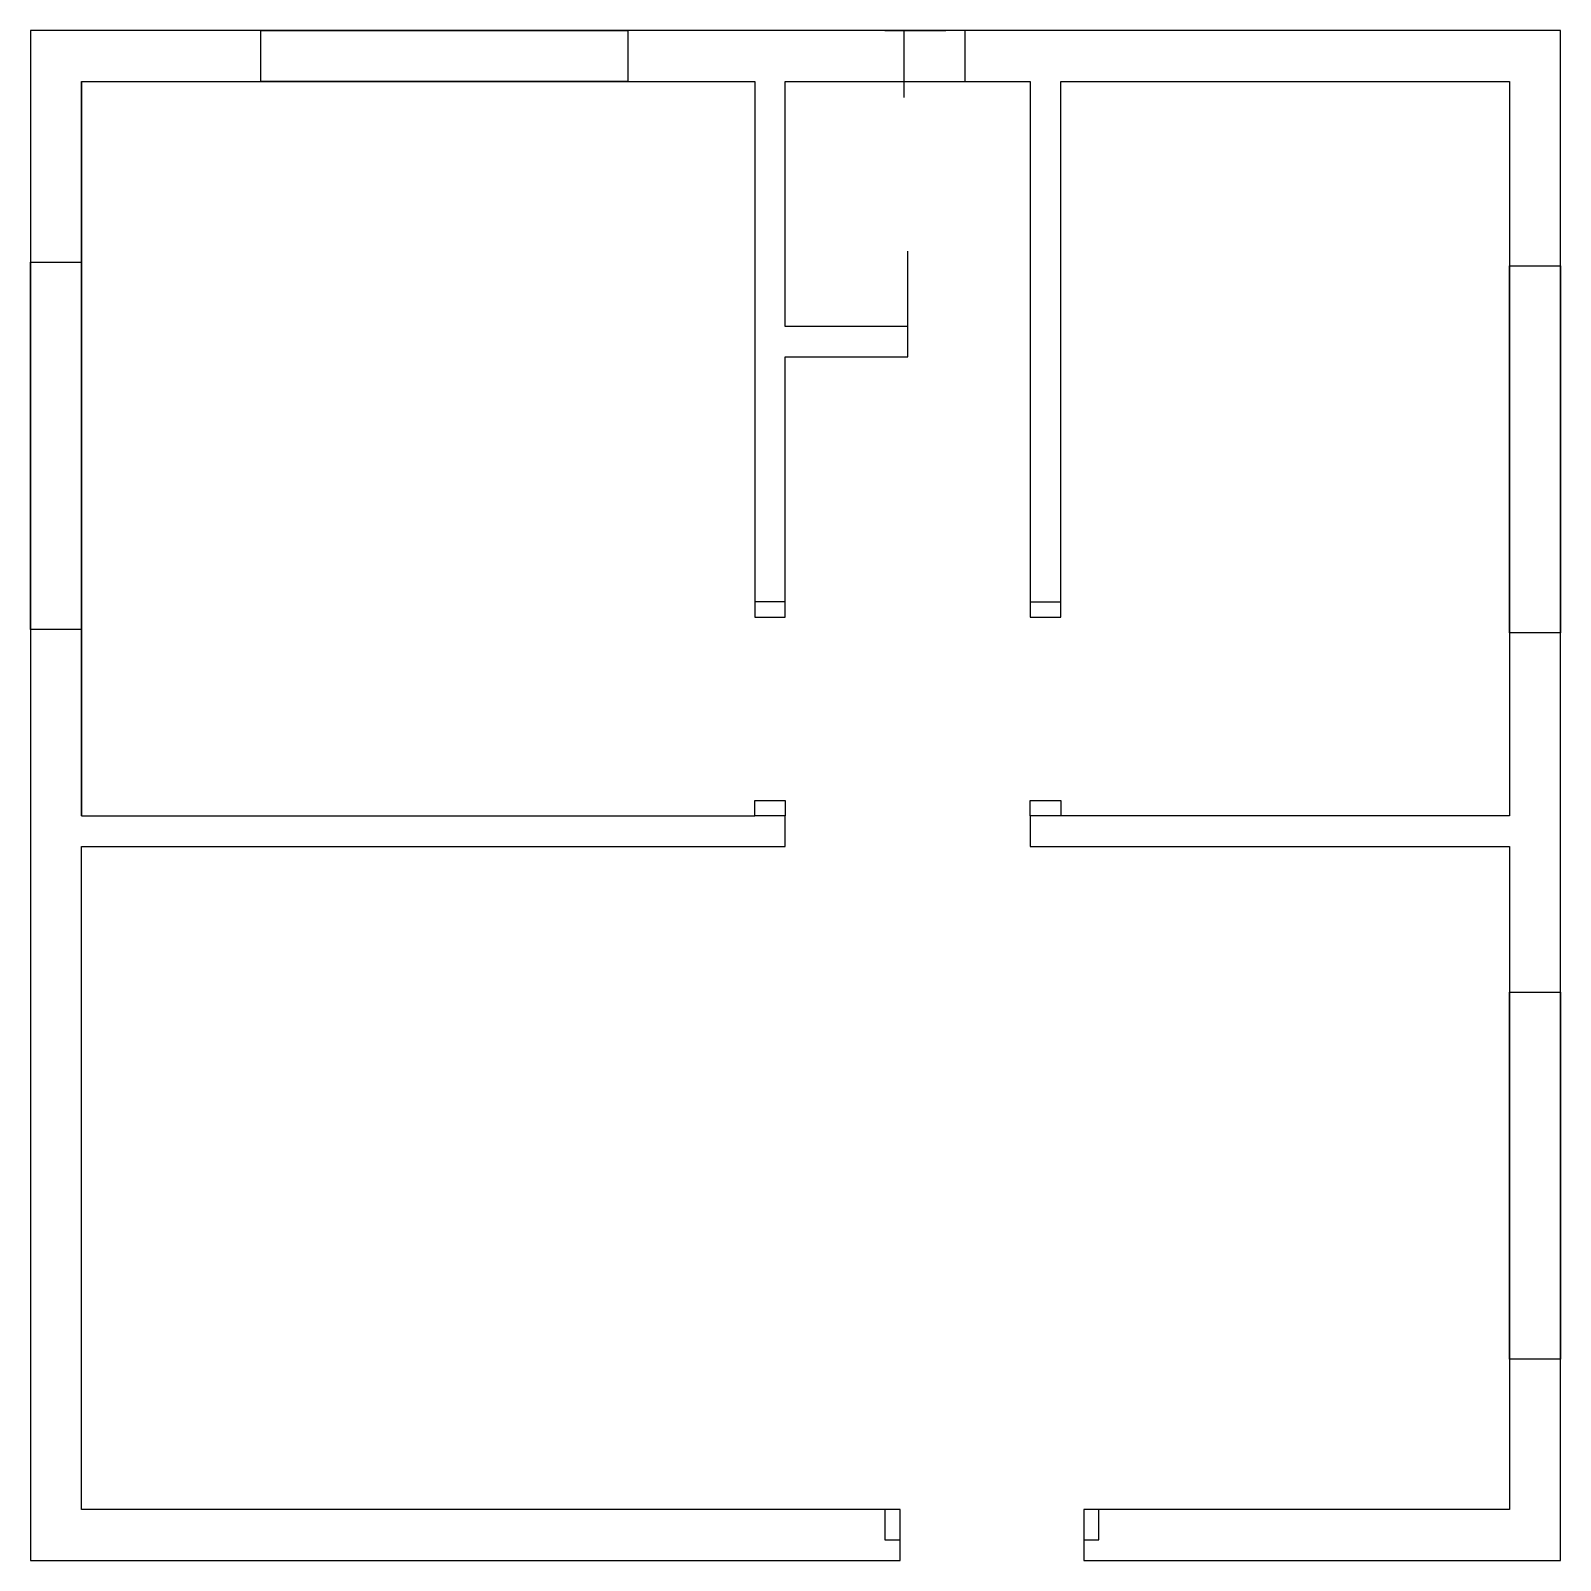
# Model space of a CAD drawing. Header units: inches. Extents: x 420 to 3141, y 280 to 1303.
# Drawn here: x 420.4 to 720.4, y 279.8 to 579.8 of the extents above.
import ezdxf

# ---------------------------------------------------------------- set-up
doc = ezdxf.new("R2010")
doc.units = ezdxf.units.IN
doc.header["$MEASUREMENT"] = 0

msp = doc.modelspace()

# ---------------------------------------------------------------- linework, layer by layer
for p, q in [((587.92, 579.79), (599.92, 579.79)), ((603.66, 569.79), (603.66, 579.79)), ((592.42, 515.79, 84), (592.42, 536.52, 84)), ((720.42, 533.67, 132), (720.42, 533.67, 84)), ((592.42, 515.79, 132), (592.42, 515.79, 84)), ((616.42, 467.79), (622.42, 467.79)), ((590.93, 279.79, 132), (590.93, 279.79, 84))]:
    msp.add_line(p, q)
at = {"extrusion": (0, 1, 0)}
for p, q in [((591.66, 579.79, 84), (591.66, 579.79, 96)), ((591.66, 579.79, 96), (591.66, 566.64, 96)), ((587.93, 289.79, 132), (587.93, 289.79, 84))]:
    msp.add_line(p, q, dxfattribs=at)
at = {"extrusion": (0, -1, 0)}
for p, q in [((465.56, 569.79, 132), (465.56, 569.79, 84)), ((430.42, 534.36, 132), (430.42, 534.36, 84)), ((720.42, 391.23, 132), (720.42, 391.23, 84))]:
    msp.add_line(p, q, dxfattribs=at)
at = {"extrusion": (1, 0, 0)}
msp.add_line((568.42, 467.79, 132), (568.42, 467.79, 84), dxfattribs=at)
for points in [[(568.42, 467.79), (562.42, 467.79), (562.42, 464.79), (568.42, 464.79), (568.42, 515.79), (592.42, 515.79), (592.42, 521.79), (568.42, 521.79), (568.42, 569.79), (616.42, 569.79), (616.42, 521.79), (616.42, 464.79), (622.42, 464.79), (622.42, 515.79), (622.42, 521.79), (622.42, 569.79), (710.42, 569.79), (710.42, 425.79), (616.42, 425.79), (616.42, 419.79), (710.42, 419.79), (710.42, 289.79), (626.93, 289.79), (626.93, 279.79), (720.42, 279.79), (720.42, 579.79), (420.42, 579.79), (420.42, 279.79), (590.93, 279.79), (590.93, 289.79), (430.42, 289.79), (430.42, 419.79), (562.42, 419.79), (568.42, 419.79), (568.42, 425.79)], [(430.42, 425.79), (430.42, 569.79), (562.42, 569.79), (562.42, 464.79)], [(430.42, 569.79), (430.42, 425.79), (562.42, 425.79)], [(568.42, 569.79), (616.42, 569.79)]]:
    msp.add_lwpolyline(points)
for points in [[(537.56, 579.79), (537.56, 569.79), (465.56, 569.79), (465.56, 579.79)], [(430.42, 462.36), (420.42, 462.36), (420.42, 534.36), (430.42, 534.36)], [(720.42, 461.67), (710.42, 461.67), (710.42, 533.67), (720.42, 533.67)], [(568.42, 425.79), (562.42, 425.79), (562.42, 428.79), (568.42, 428.79)], [(622.42, 425.79), (616.42, 425.79), (616.42, 428.79), (622.42, 428.79)], [(720.42, 319.23), (710.42, 319.23), (710.42, 391.23), (720.42, 391.23)], [(590.93, 289.79), (587.93, 289.79), (587.93, 283.79), (590.93, 283.79)], [(629.93, 289.79), (626.93, 289.79), (626.93, 283.79), (629.93, 283.79)]]:
    msp.add_lwpolyline(points, close=True)

doc.saveas('drawing.dxf')
